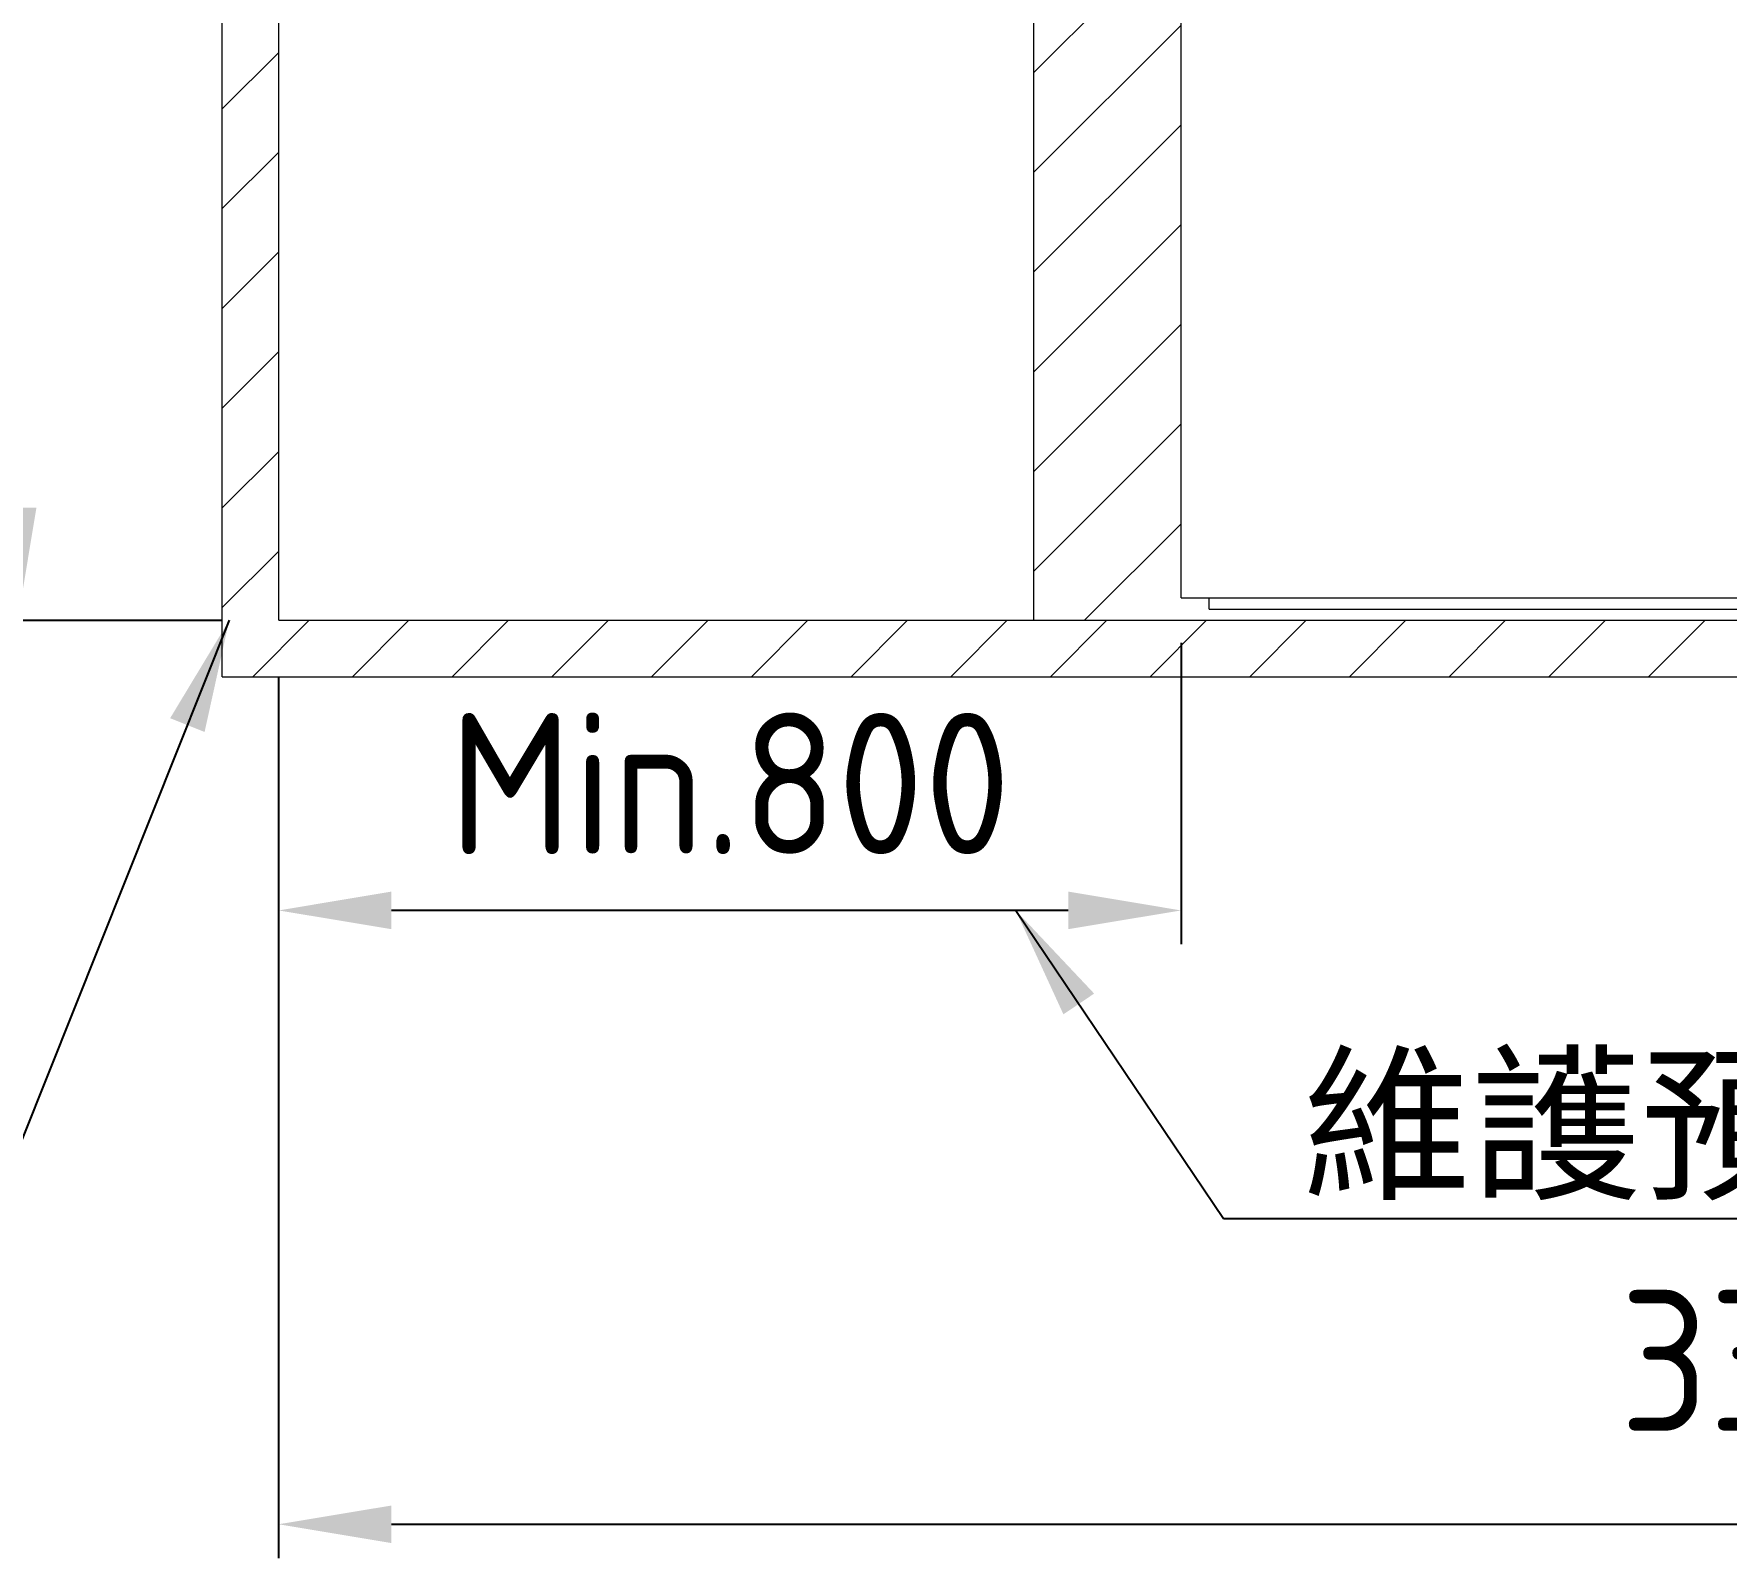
# Model space of a CAD drawing. Header units: millimetres. Extents: x -96603 to 124772, y -7961 to 34801.
# Drawn here: x 6242 to 7743, y 2746 to 4097 of the extents above; entities that cross this region are included whole.
import ezdxf

# ---------------------------------------------------------------- set-up
doc = ezdxf.new("R2010")
doc.units = ezdxf.units.MM
doc.linetypes.add('HIDDEN', pattern=[9.525, 6.35, -3.175])
doc.layers.get('0').update_dxf_attribs({"lineweight": 15})
for name, color, linetype, lineweight in [('D', 3, 'Continuous', 13), ('H', 2, 'HIDDEN', 15), ('S', 4, 'Continuous', 15)]:
    doc.layers.add(name, color=color, linetype=linetype, lineweight=lineweight)
doc.styles.get("Standard").update_dxf_attribs({"font": 'KAIU.TTF'})
doc.styles.add('STU25', font='isocp2.shx')
doc.dimstyles.new('STU25', dxfattribs={"dimscale": 50, "dimtxt": 2.5, "dimasz": 2, "dimexe": 0.6, "dimexo": 1, "dimgap": 1, "dimtad": 1, "dimdsep": 46, "dimtxsty": 'STU25', "dimcen": 2, "dimazin": 2, "dimtfac": 1, "dimtmove": 0, "dimatfit": 3, "dimfxl": 0, "dimtolj": 1, "dimtzin": 0, "dimarcsym": 0})
doc.dimstyles.new('STU25$7', dxfattribs={"dimscale": 50, "dimtxt": 2.5, "dimasz": 2, "dimexe": 1.25, "dimexo": 0.625, "dimgap": 1, "dimtad": 1, "dimdec": 4, "dimdsep": 46, "dimtxsty": 'STU25', "dimcen": 2.5, "dimazin": 2, "dimtfac": 1, "dimtdec": 4, "dimtmove": 0, "dimatfit": 3, "dimfxl": 0, "dimtolj": 1, "dimtzin": 0, "dimarcsym": 0})

# ---------------------------------------------------------------- blocks, each defined once
blk = doc.blocks.new('*D5')
at = {"layer": 'D', "color": 0, "lineweight": -2}
for p, q in [((7209.4, 5647.4), (6198.1, 5647.4)), ((6228.1, 5547.4), (6228.1, 3677.4)), ((6409.4, 3577.4), (6198.1, 3577.4))]:
    blk.add_line(p, q, dxfattribs=at)
at = {"layer": 'D', "color": 0}
for points in [[(6244.7, 5547.4), (6211.4, 5547.4), (6228.1, 5647.4)], [(6211.4, 3677.4), (6244.7, 3677.4), (6228.1, 3577.4)]]:
    blk.add_solid(points, dxfattribs=at)
at = {"layer": 'Defpoints', "color": 0}
for p in [(7259.4, 5647.4), (6228.1, 3577.4), (6459.4, 3577.4)]:
    blk.add_point(p, dxfattribs=at)
at = {"layer": 'D', "color": 0, "insert": (6115.6, 4612.4), "char_height": 125, "attachment_point": 5, "rotation": 90, "style": 'STU25'}
blk.add_mtext('\\A1;2070', dxfattribs=at)
blk = doc.blocks.new('*D8')
at = {"layer": 'D', "color": 0, "lineweight": -2}
for p, q in [((7259.4, 3557.4), (7259.4, 3290.3)), ((6459.4, 3527.4), (6459.4, 3290.3)), ((7159.4, 3320.3), (6559.4, 3320.3))]:
    blk.add_line(p, q, dxfattribs=at)
at = {"layer": 'D', "color": 0}
for points in [[(6559.4, 3337), (6559.4, 3303.7), (6459.4, 3320.3)], [(7159.4, 3303.7), (7159.4, 3337), (7259.4, 3320.3)]]:
    blk.add_solid(points, dxfattribs=at)
at = {"layer": 'Defpoints', "color": 0}
for p in [(7259.4, 3607.4), (6459.4, 3577.4), (6459.4, 3320.3)]:
    blk.add_point(p, dxfattribs=at)
at = {"layer": 'D', "color": 0, "insert": (6859.4, 3432.8), "char_height": 125, "attachment_point": 5, "style": 'STU25'}
blk.add_mtext('\\A1;{\\Fisocp2.shx;Min.800}', dxfattribs=at)
blk = doc.blocks.new('*D19')
at = {"layer": 'D', "color": 0, "lineweight": -2}
for p, q in [((6459.4, 3527.4), (6459.4, 2746.3)), ((9799.4, 3527.4), (9799.4, 2746.3)), ((6559.4, 2776.3), (9699.4, 2776.3))]:
    blk.add_line(p, q, dxfattribs=at)
at = {"layer": 'D', "color": 0}
for points in [[(6559.4, 2792.9), (6559.4, 2759.6), (6459.4, 2776.3)], [(9699.4, 2759.6), (9699.4, 2792.9), (9799.4, 2776.3)]]:
    blk.add_solid(points, dxfattribs=at)
at = {"layer": 'Defpoints', "color": 0}
for p in [(6459.4, 3577.4), (9799.4, 3577.4), (9799.4, 2776.3)]:
    blk.add_point(p, dxfattribs=at)
at = {"layer": 'D', "color": 0, "insert": (7648.3, 2983.7), "char_height": 125, "attachment_point": 1, "style": 'STU25'}
blk.add_mtext('\\A1;3340\\Fisocp2.shx|c1;(\\f標楷體|b0|i0|c136|p0;滅菌區\\Fisocp2.shx|c1;)', dxfattribs=at)

msp = doc.modelspace()

# ---------------------------------------------------------------- hatches: boundary and pattern name
at = {"layer": 'D'}
h = msp.add_hatch(dxfattribs=at)
h.set_pattern_fill('ANSI31', color=256, scale=500, style=0)
h.set_pattern_definition([(45, (366965.024, 11141.1), (-44.194174, 44.194174), [])])
h.paths.add_polyline_path([(6459.421, 6837.447), (9799.421, 6837.447), (9799.421, 5364.382), (9130.205, 5364.382), (9130.205, 3577.447), (8999.421, 3577.447), (8999.421, 3607.447), (8999.421, 3907.447), (8999.421, 5657.447), (7839.421, 5657.447), (7259.421, 5657.447), (7259.421, 3607.447), (7259.421, 3577.447), (7128.636, 3577.447), (7128.636, 5364.382), (6459.421, 5364.382)])
at = {"layer": 'H', "ltscale": 5}
h = msp.add_hatch(dxfattribs=at)
h.set_pattern_fill('ANSI31', color=256, scale=500, style=0)
h.set_pattern_definition([(45, (145276.31, 13320.26), (-44.194174, 44.194174), [])])
h.paths.add_polyline_path([(9799.421, 3577.447), (9799.421, 6837.447), (9849.421, 6837.447), (9849.421, 3527.447), (6409.421, 3527.447), (6409.421, 6837.447), (6459.421, 6837.447), (6459.421, 3577.447)])

# ---------------------------------------------------------------- linework, layer by layer
for p, q in [((7259.421, 3597.447), (7259.421, 5647.447)), ((7128.636, 5364.382), (7128.636, 3577.447)), ((7259.421, 3597.447), (7839.421, 3597.447)), ((7284.421, 3587.447), (7284.421, 3597.447)), ((7284.421, 3587.447), (7839.421, 3587.447))]:
    msp.add_line(p, q)
at = {"layer": 'S'}
for p, q in [((6409.421, 3527.447), (6409.421, 6837.447)), ((6459.421, 3577.447), (6459.421, 6837.447)), ((6459.421, 3577.447), (9799.421, 3577.447)), ((6409.421, 3527.447), (9849.421, 3527.447))]:
    msp.add_line(p, q, dxfattribs=at)

# ---------------------------------------------------------------- texts
at = {"layer": 'D', "insert": (7366.816, 3185.713), "char_height": 110, "attachment_point": 1}
msp.add_mtext('{\\fDFKai-SB|b0|i0|c136|p0;\\C3;維護預留所需至少空間}', dxfattribs=at)

# ---------------------------------------------------------------- dimensions: what is measured, and where the dimension line sits
at = {"layer": 'D'}
dim = msp.add_linear_dim(base=(6228.082, 3577.447), p1=(7259.421, 5647.447), p2=(6459.421, 3577.447), angle=90, dimstyle='STU25', dxfattribs=at)
dim.commit()
dim.dimension.update_dxf_attribs({"geometry": '*D5', "text_midpoint": (6228.082, 4612.447), "dimtype": 160})
dim = msp.add_linear_dim(base=(6459.421, 3320.343), p1=(7259.421, 3607.447), p2=(6459.421, 3577.447), text='{\\Fisocp2.shx;Min.<>}', dimstyle='STU25', dxfattribs=at)
dim.commit()
dim.dimension.update_dxf_attribs({"geometry": '*D8', "text_midpoint": (6859.421, 3432.843)})
dim = msp.add_linear_dim(base=(9799.421, 2776.262), p1=(6459.421, 3577.447), p2=(9799.421, 3577.447), text='<>\\Fisocp2.shx|c1;(\\f標楷體|b0|i0|c136|p0;滅菌區\\Fisocp2.shx|c1;)', dimstyle='STU25', override={"dimtxsty": 'STU25'}, dxfattribs=at)
dim.commit()
dim.dimension.update_dxf_attribs({"geometry": '*D19', "text_midpoint": (8125.977, 2776.262), "dimtype": 160})

# ---------------------------------------------------------------- leaders
for points, override in [([(6415.579, 3577.447), (6195.168, 3025.699), (4308.366, 3025.699)], {"dimgap": 1, "dimtad": 0}), ([(7112.85, 3320.343), (7296.985, 3047.152), (8954.834, 3047.152)], {"dimexe": 0.6, "dimexo": 1, "dimtad": 1, "dimdec": 2, "dimcen": 2, "dimtdec": 2})]:
    msp.add_leader(points, dimstyle='STU25$7', override=override, dxfattribs=at)

doc.saveas('drawing.dxf')
